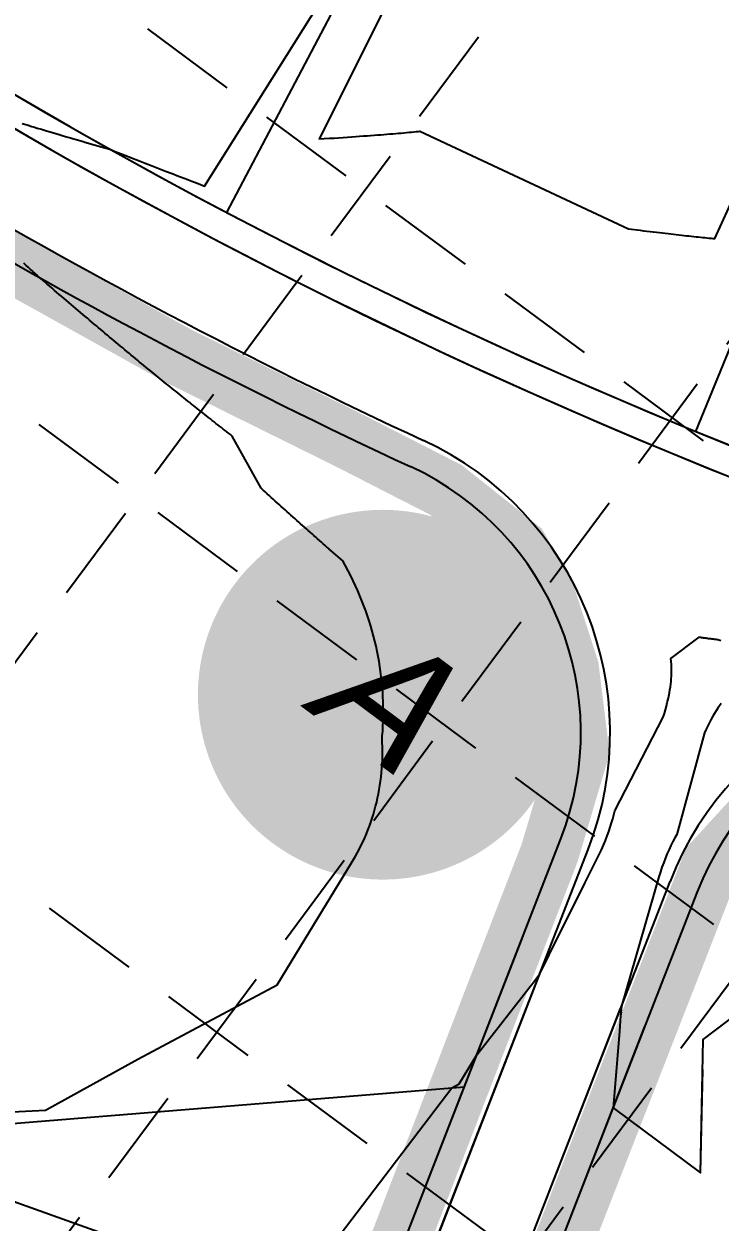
# Model space of a CAD drawing. Header units: feet. Extents: x 2260 to 6199, y 3666 to 7344.
# Drawn here: x 4192.3 to 4287.5, y 5551.9 to 5715.5 of the extents above; entities that cross this region are included whole.
import ezdxf
from ezdxf.enums import TextEntityAlignment as Align

# ---------------------------------------------------------------- set-up
doc = ezdxf.new("R2010")
doc.units = ezdxf.units.FT
doc.header["$LTSCALE"] = 40
doc.header["$MEASUREMENT"] = 0
doc.linetypes.add('HIDDEN', pattern=[0.375, 0.25, -0.125])
for name, color, linetype in [('ALTURA LOGO', 4, 'CONTINUOUS'), ('EOP-PROP', 4, 'CONTINUOUS'), ('EROSION BLANKETS', 84, 'CONTINUOUS'), ('FLOW-ARROWS', 253, 'CONTINUOUS'), ('GRID', 254, 'HIDDEN'), ('lots-line', 4, 'CONTINUOUS'), ('PC', 43, 'CONTINUOUS')]:
    doc.layers.add(name, color=color, linetype=linetype)
doc.styles.add('altura', font='ARIAL.TTF', dxfattribs={"oblique": 15})

msp = doc.modelspace()

# ---------------------------------------------------------------- hatches: boundary and pattern name
at = {"layer": 'ALTURA LOGO'}
h = msp.add_hatch(color=42, dxfattribs=at)
edge = h.paths.add_edge_path()
edge.add_ellipse((4241.37, 5623.9), major_axis=(15.08, 20.26), ratio=1, start_angle=269.9984, end_angle=449.9984)
edge.add_ellipse((4241.37, 5623.9), major_axis=(15.08, 20.26), ratio=1, start_angle=89.9974, end_angle=269.9974)
h.paths.add_polyline_path([(4216.91, 5629.14), (4253.09, 5602.21), (4266.47, 5620.17), (4230.28, 5647.1)], flags=24)

# ---------------------------------------------------------------- linework, layer by layer
at = {"layer": 'EOP-PROP', "color": 7}
for p, q in [((4218.5, 5471.91), (4269.45, 5602.75)), ((4218.5, 5471.91), (4269.45, 5602.75)), ((4236.88, 5486.03), (4280.63, 5598.4)), ((4236.88, 5486.03), (4280.63, 5598.4)), ((4218.5, 5471.91), (4263.89, 5588.47)), ((4218.5, 5471.91), (4263.75, 5588.12)), ((4236.88, 5486.03), (4273.87, 5581.04)), ((4236.88, 5486.03), (4273.73, 5580.69))]:
    msp.add_line(p, q, dxfattribs=at)
for centre, radius, start, end in [((4564.71, 6344.61), 744, 233.37652, 257.9853), ((4564.71, 6344.61), 744, 233.37652, 261.89605), ((4564.71, 6344.61), 756, 233.37652, 245.14413), ((4564.71, 6344.61), 756, 233.37652, 245.14413), ((4228.44, 5618.72), 44, 338.7275, 65.1441), ((4228.44, 5618.72), 44, 338.7275, 65.1441), ((4321.63, 5582.44), 44, 72.3108, 158.7275), ((4321.63, 5582.44), 44, 72.3108, 158.7275)]:
    msp.add_arc(centre, radius, start, end, dxfattribs=at)
at = {"layer": 'EROSION BLANKETS', "const_width": 8}
for points in [[(3908.01, 5587.8), (4027.85, 5749), (4032.22, 5753.6), (4037.85, 5757.75), (4044.37, 5760.92), (4051.43, 5762.89), (4058.01, 5763.78), (4065.55, 5763.15), (4072.46, 5761.23), (4080.1, 5757.62), (4112.09, 5734.44), (4153.32, 5704.96), (4182.89, 5687.17), (4213.52, 5670.14), (4236.51, 5658.77), (4249.96, 5651.9), (4260.02, 5643.93), (4263.62, 5637.67), (4266.91, 5627.51), (4268.3, 5616.19), (4264.17, 5602.27), (4256.28, 5581.88), (4213.49, 5470.78)], [(4343.27, 5381.18), (4339.66, 5377.25), (4337.42, 5377.51), (4334.45, 5378.67), (4330.47, 5381.28), (4251.52, 5440.1), (4243.74, 5449.34), (4239.65, 5459.33), (4237.97, 5467.87), (4239.03, 5476.82), (4244.63, 5494.24), (4286.28, 5600.82), (4299.07, 5614.76), (4309.71, 5620.14), (4321.45, 5622.65), (4329.78, 5621.28), (4375.17, 5607.93), (4420.02, 5598.37), (4465.56, 5590.67), (4488.36, 5587.43), (4495.92, 5583.7)]]:
    msp.add_lwpolyline(points, dxfattribs=at)
at = {"layer": 'FLOW-ARROWS', "color": 7}
for points in [[(4232.04, 5711.99, 0, 1.67, 0), (4229.81, 5707.52, 0, 0, 0), (4223.49, 5694.79, 0, 0, 0)], [(4232.04, 5711.99, 0, 1.67, 0), (4229.81, 5707.52, 0, 0, 0), (4223.49, 5694.79, 0, 0, 0)], [(4246.57, 5571.21, 0, 1.67, 0), (4241.57, 5570.93, 0, 0, 0), (4229.8, 5570.25, 0, 0, 0)], [(4246.57, 5571.21, 0, 1.67, 0), (4241.57, 5570.93, 0, 0, 0), (4229.8, 5570.25, 0, 0, 0)], [(4246.57, 5571.21, 0, 1.67, 0), (4241.57, 5570.93, 0, 0, 0), (4229.8, 5570.25, 0, 0, 0)], [(4246.57, 5571.21, 0, 1.67, 0), (4241.57, 5570.93, 0, 0, 0), (4229.8, 5570.25, 0, 0, 0)]]:
    msp.add_lwpolyline(points, format="xyseb", dxfattribs=at)
at = {"layer": 'GRID', "linetype": 'HIDDEN', "ltscale": 1.35}
for p, q in [((3021.69, 6595.18), (5624.12, 4666.01)), ((2990.57, 6553.21), (5593.01, 4624.04)), ((2959.46, 6511.23), (5561.89, 4582.06)), ((4736.81, 6364.42), (3647.62, 4895.12)), ((4778.78, 6333.31), (3689.59, 4864.01)), ((4820.76, 6302.19), (3731.57, 4832.89))]:
    msp.add_line(p, q, dxfattribs=at)
at = {"layer": 'lots-line', "color": 7}
for p, q in [((4220.08, 5689.76), (4273.64, 5791.53)), ((4220.08, 5689.76), (4273.64, 5791.53)), ((4284.14, 5659.87), (4327.74, 5766.28)), ((4284.14, 5659.87), (4327.74, 5766.28)), ((4205.37, 5449.2), (4265.72, 5604.21)), ((4212.1, 5466.49), (4265.72, 5604.21)), ((4240.61, 5484.58), (4284.36, 5596.95)), ((4240.61, 5484.58), (4284.36, 5596.95)), ((4205.37, 5449.2), (4260.56, 5590.95)), ((4205.37, 5449.2), (4260.42, 5590.59)), ((4240.61, 5484.58), (4277.2, 5578.56)), ((4240.61, 5484.58), (4277.06, 5578.21)), ((4127.25, 5560.15), (4252.54, 5570.34)), ((4127.25, 5560.15), (4252.54, 5570.34)), ((4127.25, 5560.15), (4252.54, 5570.34)), ((4127.25, 5560.15), (4252.54, 5570.34))]:
    msp.add_line(p, q, dxfattribs=at)
for centre, radius, start, end in [((4564.71, 6344.61), 740, 233.37652, 258.1275), ((4564.71, 6344.61), 740, 233.37652, 261.89605), ((4564.71, 6344.61), 760, 233.37652, 245.14413), ((4564.71, 6344.61), 760, 233.37652, 245.14413), ((4228.44, 5618.72), 40, 338.7275, 65.1441), ((4228.44, 5618.72), 40, 338.7275, 65.1441), ((4321.63, 5582.44), 40, 72.3108, 158.7275), ((4321.63, 5582.44), 40, 72.3108, 158.7275)]:
    msp.add_arc(centre, radius, start, end, dxfattribs=at)
at = {"layer": 'PC', "color": 43, "flags": 128}
for points, elevation in [([(4192.08, 5701.94), (4192.79, 5701.73), (4193.42, 5701.54), (4193.77, 5701.43), (4194.16, 5701.31), (4194.75, 5701.14), (4195.27, 5700.98), (4195.73, 5700.84), (4196.25, 5700.69), (4196.71, 5700.55), (4197.13, 5700.42), (4197.7, 5700.26), (4198.33, 5700.07), (4198.68, 5699.97), (4198.98, 5699.88), (4199.66, 5699.68), (4200.42, 5699.46), (4200.64, 5699.39), (4201.46, 5699.15), (4201.62, 5699.11), (4201.77, 5699.06), (4202.6, 5698.82), (4202.69, 5698.8), (4203.59, 5698.54), (4204.22, 5698.36), (4204.56, 5698.22), (4205.52, 5697.84), (4206.47, 5697.47), (4207.04, 5697.24), (4207.98, 5696.87), (4208.91, 5696.51), (4209.84, 5696.15), (4210.76, 5695.79), (4211.67, 5695.44), (4212.58, 5695.09), (4213.48, 5694.74), (4214.38, 5694.4), (4215.27, 5694.06), (4216.15, 5693.73), (4217.03, 5693.39), (4234.5, 5721.24)], 551), ([(4192.08, 5701.94), (4192.79, 5701.73), (4193.42, 5701.54), (4193.77, 5701.43), (4194.16, 5701.31), (4194.75, 5701.14), (4195.27, 5700.98), (4195.73, 5700.84), (4196.25, 5700.69), (4196.71, 5700.55), (4197.13, 5700.42), (4197.7, 5700.26), (4198.33, 5700.07), (4198.68, 5699.97), (4198.98, 5699.88), (4199.66, 5699.68), (4200.42, 5699.46), (4200.64, 5699.39), (4201.46, 5699.15), (4201.62, 5699.11), (4201.77, 5699.06), (4202.6, 5698.82), (4202.69, 5698.8), (4203.59, 5698.54), (4204.22, 5698.36), (4204.56, 5698.22), (4205.52, 5697.84), (4206.47, 5697.47), (4207.04, 5697.24), (4207.98, 5696.87), (4208.91, 5696.51), (4209.84, 5696.15), (4210.76, 5695.79), (4211.67, 5695.44), (4212.58, 5695.09), (4213.48, 5694.74), (4214.38, 5694.4), (4215.27, 5694.06), (4216.15, 5693.73), (4217.03, 5693.39), (4234.5, 5721.24)], 551), ([(4241.58, 5717.54), (4232.67, 5699.82), (4233.38, 5699.87), (4234.05, 5699.91), (4234.71, 5699.95), (4235.34, 5699.99), (4235.95, 5700.03), (4236.54, 5700.07), (4237.11, 5700.11), (4237.67, 5700.15), (4238.2, 5700.19), (4238.72, 5700.23), (4239.22, 5700.26), (4239.71, 5700.3), (4240.19, 5700.34), (4240.65, 5700.37), (4241.09, 5700.4), (4241.53, 5700.44), (4241.95, 5700.47), (4242.36, 5700.51), (4242.76, 5700.54), (4243.15, 5700.57), (4243.53, 5700.6), (4243.9, 5700.63), (4244.26, 5700.67), (4244.61, 5700.7), (4244.96, 5700.73), (4245.29, 5700.76), (4245.62, 5700.79), (4245.93, 5700.82), (4246.25, 5700.85), (4246.43, 5700.87), (4274.97, 5687.55), (4276.55, 5687.34), (4277.01, 5687.29), (4277.46, 5687.23), (4277.91, 5687.18), (4278.34, 5687.13), (4278.76, 5687.07), (4279.18, 5687.02), (4279.58, 5686.98), (4279.98, 5686.93), (4280.37, 5686.89), (4280.75, 5686.84), (4281.12, 5686.8), (4281.49, 5686.76), (4281.85, 5686.72), (4282.2, 5686.68), (4282.55, 5686.64), (4282.89, 5686.6), (4283.22, 5686.57), (4283.54, 5686.53), (4283.86, 5686.5), (4284.18, 5686.47), (4284.49, 5686.44), (4284.79, 5686.4), (4285.09, 5686.37), (4285.38, 5686.35), (4285.67, 5686.32), (4285.95, 5686.29), (4286.23, 5686.26), (4286.5, 5686.24), (4286.77, 5686.21), (4290.58, 5694.62)], 551), ([(4241.58, 5717.54), (4232.67, 5699.82), (4233.38, 5699.87), (4234.05, 5699.91), (4234.71, 5699.95), (4235.34, 5699.99), (4235.95, 5700.03), (4236.54, 5700.07), (4237.11, 5700.11), (4237.67, 5700.15), (4238.2, 5700.19), (4238.72, 5700.23), (4239.22, 5700.26), (4239.71, 5700.3), (4240.19, 5700.34), (4240.65, 5700.37), (4241.09, 5700.4), (4241.53, 5700.44), (4241.95, 5700.47), (4242.36, 5700.51), (4242.76, 5700.54), (4243.15, 5700.57), (4243.53, 5700.6), (4243.9, 5700.63), (4244.26, 5700.67), (4244.61, 5700.7), (4244.96, 5700.73), (4245.29, 5700.76), (4245.62, 5700.79), (4245.93, 5700.82), (4246.25, 5700.85), (4246.43, 5700.87), (4274.97, 5687.55), (4276.55, 5687.34), (4277.01, 5687.29), (4277.46, 5687.23), (4277.91, 5687.18), (4278.34, 5687.13), (4278.76, 5687.07), (4279.18, 5687.02), (4279.58, 5686.98), (4279.98, 5686.93), (4280.37, 5686.89), (4280.75, 5686.84), (4281.12, 5686.8), (4281.49, 5686.76), (4281.85, 5686.72), (4282.2, 5686.68), (4282.55, 5686.64), (4282.89, 5686.6), (4283.22, 5686.57), (4283.54, 5686.53), (4283.86, 5686.5), (4284.18, 5686.47), (4284.49, 5686.44), (4284.79, 5686.4), (4285.09, 5686.37), (4285.38, 5686.35), (4285.67, 5686.32), (4285.95, 5686.29), (4286.23, 5686.26), (4286.5, 5686.24), (4286.77, 5686.21), (4290.58, 5694.62)], 551), ([(4148.93, 5564.84), (4195.29, 5567.13), (4207.9, 5574.1), (4226.92, 5584.26), (4230.76, 5590.55), (4237.12, 5600.95), (4237.38, 5601.37), (4237.66, 5601.86), (4237.92, 5602.34), (4238.18, 5602.84), (4238.43, 5603.34), (4238.68, 5603.85), (4238.91, 5604.36), (4239.13, 5604.88), (4239.34, 5605.41), (4239.54, 5605.94), (4239.74, 5606.47), (4239.92, 5607.02), (4240.09, 5607.56), (4240.25, 5608.11), (4240.4, 5608.67), (4240.54, 5609.23), (4240.67, 5609.79), (4240.79, 5610.36), (4240.9, 5610.93), (4240.99, 5611.51), (4241.08, 5612.08), (4241.15, 5612.66), (4241.21, 5613.25), (4241.26, 5613.83), (4241.3, 5614.42), (4241.32, 5615.01), (4241.34, 5615.6), (4241.35, 5616.16), (4241.27, 5618), (4241.31, 5618.28), (4241.36, 5618.94), (4241.4, 5619.6), (4241.43, 5620.27), (4241.45, 5620.93), (4241.45, 5621.6), (4241.45, 5622.27), (4241.43, 5622.95), (4241.4, 5623.63), (4241.36, 5624.31), (4241.31, 5624.99), (4241.24, 5625.67), (4241.17, 5626.36), (4241.08, 5627.05), (4240.98, 5627.74), (4240.87, 5628.43), (4240.74, 5629.12), (4240.6, 5629.82), (4240.45, 5630.51), (4240.29, 5631.2), (4240.11, 5631.9), (4239.92, 5632.59), (4239.72, 5633.28), (4239.51, 5633.98), (4239.28, 5634.67), (4239.04, 5635.36), (4238.79, 5636.05), (4238.52, 5636.74), (4238.24, 5637.42), (4237.95, 5638.11), (4237.65, 5638.79), (4237.33, 5639.47), (4237, 5640.15), (4236.66, 5640.82), (4236.3, 5641.49), (4235.92, 5642.17), (4233.99, 5643.85), (4233.99, 5643.86), (4233.74, 5644.07), (4233.49, 5644.3), (4233.23, 5644.52), (4232.98, 5644.74), (4232.73, 5644.96), (4232.47, 5645.19), (4232.22, 5645.41), (4231.96, 5645.64), (4231.71, 5645.86), (4231.45, 5646.09), (4231.19, 5646.32), (4230.93, 5646.55), (4230.67, 5646.78), (4230.41, 5647.01), (4230.15, 5647.24), (4229.89, 5647.48), (4229.62, 5647.71), (4229.36, 5647.95), (4229.09, 5648.18), (4228.83, 5648.42), (4228.56, 5648.66), (4228.3, 5648.9), (4228.03, 5649.14), (4227.76, 5649.38), (4227.49, 5649.62), (4227.22, 5649.87), (4226.95, 5650.11), (4226.67, 5650.36), (4226.4, 5650.6), (4226.13, 5650.85), (4225.85, 5651.1), (4225.58, 5651.35), (4225.3, 5651.6), (4225.02, 5651.85), (4224.74, 5652.11), (4220.8, 5659.24), (4220.55, 5659.43), (4220.31, 5659.62), (4220.07, 5659.81), (4219.82, 5660), (4219.57, 5660.19), (4219.33, 5660.39), (4219.08, 5660.58), (4218.83, 5660.78), (4218.58, 5660.97), (4218.33, 5661.17), (4218.08, 5661.37), (4217.82, 5661.57), (4217.57, 5661.76), (4217.32, 5661.97), (4217.06, 5662.17), (4216.81, 5662.37), (4216.55, 5662.57), (4216.29, 5662.78), (4216.03, 5662.98), (4215.77, 5663.19), (4215.51, 5663.39), (4215.25, 5663.6), (4214.99, 5663.81), (4214.73, 5664.02), (4214.47, 5664.23), (4214.2, 5664.44), (4213.94, 5664.66), (4213.67, 5664.87), (4213.4, 5665.08), (4213.14, 5665.3), (4212.87, 5665.52), (4212.6, 5665.73), (4212.33, 5665.95), (4212.05, 5666.17), (4211.78, 5666.39), (4211.51, 5666.61), (4211.23, 5666.84), (4210.96, 5667.06), (4210.68, 5667.28), (4210.41, 5667.51), (4210.13, 5667.74), (4209.85, 5667.96), (4209.57, 5668.19), (4209.29, 5668.42), (4209, 5668.65), (4208.72, 5668.89), (4208.44, 5669.12), (4208.15, 5669.35), (4207.87, 5669.59), (4207.58, 5669.83), (4207.29, 5670.06), (4207, 5670.3), (4206.71, 5670.54), (4206.42, 5670.78), (4206.13, 5671.03), (4205.84, 5671.27), (4205.54, 5671.51), (4205.25, 5671.76), (4204.95, 5672.01), (4204.65, 5672.25), (4204.35, 5672.5), (4204.05, 5672.75), (4203.75, 5673), (4203.45, 5673.26), (4203.15, 5673.51), (4202.84, 5673.77), (4202.54, 5674.02), (4202.23, 5674.28), (4201.93, 5674.54), (4201.62, 5674.8), (4201.31, 5675.06), (4201, 5675.32), (4200.68, 5675.59), (4200.37, 5675.85), (4200.06, 5676.12), (4199.74, 5676.39), (4199.43, 5676.65), (4199.11, 5676.92), (4198.79, 5677.2), (4198.47, 5677.47), (4198.15, 5677.74), (4197.82, 5678.02), (4197.5, 5678.3), (4197.17, 5678.57), (4196.85, 5678.85), (4196.84, 5678.86), (4196.52, 5679.14), (4196.19, 5679.42), (4195.86, 5679.7), (4195.53, 5679.99), (4195.19, 5680.28), (4194.86, 5680.56), (4194.52, 5680.85), (4194.48, 5680.89), (4194.21, 5681.14), (4194.2, 5681.14), (4194.19, 5681.15), (4193.88, 5681.43), (4193.86, 5681.45), (4193.56, 5681.72), (4193.54, 5681.74), (4193.24, 5682.01), (4193.21, 5682.04), (4192.92, 5682.3), (4192.64, 5682.55), (4192.6, 5682.59), (4192.33, 5682.84)], 551), ([(4148.93, 5564.84), (4195.29, 5567.13), (4207.9, 5574.1), (4226.92, 5584.26), (4230.76, 5590.55), (4237.12, 5600.95), (4237.38, 5601.37), (4237.66, 5601.86), (4237.92, 5602.34), (4238.18, 5602.84), (4238.43, 5603.34), (4238.68, 5603.85), (4238.91, 5604.36), (4239.13, 5604.88), (4239.34, 5605.41), (4239.54, 5605.94), (4239.74, 5606.47), (4239.92, 5607.02), (4240.09, 5607.56), (4240.25, 5608.11), (4240.4, 5608.67), (4240.54, 5609.23), (4240.67, 5609.79), (4240.79, 5610.36), (4240.9, 5610.93), (4240.99, 5611.51), (4241.08, 5612.08), (4241.15, 5612.66), (4241.21, 5613.25), (4241.26, 5613.83), (4241.3, 5614.42), (4241.32, 5615.01), (4241.34, 5615.6), (4241.35, 5616.16), (4241.27, 5618), (4241.31, 5618.28), (4241.36, 5618.94), (4241.4, 5619.6), (4241.43, 5620.27), (4241.45, 5620.93), (4241.45, 5621.6), (4241.45, 5622.27), (4241.43, 5622.95), (4241.4, 5623.63), (4241.36, 5624.31), (4241.31, 5624.99), (4241.24, 5625.67), (4241.17, 5626.36), (4241.08, 5627.05), (4240.98, 5627.74), (4240.87, 5628.43), (4240.74, 5629.12), (4240.6, 5629.82), (4240.45, 5630.51), (4240.29, 5631.2), (4240.11, 5631.9), (4239.92, 5632.59), (4239.72, 5633.28), (4239.51, 5633.98), (4239.28, 5634.67), (4239.04, 5635.36), (4238.79, 5636.05), (4238.52, 5636.74), (4238.24, 5637.42), (4237.95, 5638.11), (4237.65, 5638.79), (4237.33, 5639.47), (4237, 5640.15), (4236.66, 5640.82), (4236.3, 5641.49), (4235.92, 5642.17), (4233.99, 5643.85), (4233.99, 5643.86), (4233.74, 5644.07), (4233.49, 5644.3), (4233.23, 5644.52), (4232.98, 5644.74), (4232.73, 5644.96), (4232.47, 5645.19), (4232.22, 5645.41), (4231.96, 5645.64), (4231.71, 5645.86), (4231.45, 5646.09), (4231.19, 5646.32), (4230.93, 5646.55), (4230.67, 5646.78), (4230.41, 5647.01), (4230.15, 5647.24), (4229.89, 5647.48), (4229.62, 5647.71), (4229.36, 5647.95), (4229.09, 5648.18), (4228.83, 5648.42), (4228.56, 5648.66), (4228.3, 5648.9), (4228.03, 5649.14), (4227.76, 5649.38), (4227.49, 5649.62), (4227.22, 5649.87), (4226.95, 5650.11), (4226.67, 5650.36), (4226.4, 5650.6), (4226.13, 5650.85), (4225.85, 5651.1), (4225.58, 5651.35), (4225.3, 5651.6), (4225.02, 5651.85), (4224.74, 5652.11), (4220.8, 5659.24), (4220.55, 5659.43), (4220.31, 5659.62), (4220.07, 5659.81), (4219.82, 5660), (4219.57, 5660.19), (4219.33, 5660.39), (4219.08, 5660.58), (4218.83, 5660.78), (4218.58, 5660.97), (4218.33, 5661.17), (4218.08, 5661.37), (4217.82, 5661.57), (4217.57, 5661.76), (4217.32, 5661.97), (4217.06, 5662.17), (4216.81, 5662.37), (4216.55, 5662.57), (4216.29, 5662.78), (4216.03, 5662.98), (4215.77, 5663.19), (4215.51, 5663.39), (4215.25, 5663.6), (4214.99, 5663.81), (4214.73, 5664.02), (4214.47, 5664.23), (4214.2, 5664.44), (4213.94, 5664.66), (4213.67, 5664.87), (4213.4, 5665.08), (4213.14, 5665.3), (4212.87, 5665.52), (4212.6, 5665.73), (4212.33, 5665.95), (4212.05, 5666.17), (4211.78, 5666.39), (4211.51, 5666.61), (4211.23, 5666.84), (4210.96, 5667.06), (4210.68, 5667.28), (4210.41, 5667.51), (4210.13, 5667.74), (4209.85, 5667.96), (4209.57, 5668.19), (4209.29, 5668.42), (4209, 5668.65), (4208.72, 5668.89), (4208.44, 5669.12), (4208.15, 5669.35), (4207.87, 5669.59), (4207.58, 5669.83), (4207.29, 5670.06), (4207, 5670.3), (4206.71, 5670.54), (4206.42, 5670.78), (4206.13, 5671.03), (4205.84, 5671.27), (4205.54, 5671.51), (4205.25, 5671.76), (4204.95, 5672.01), (4204.65, 5672.25), (4204.35, 5672.5), (4204.05, 5672.75), (4203.75, 5673), (4203.45, 5673.26), (4203.15, 5673.51), (4202.84, 5673.77), (4202.54, 5674.02), (4202.23, 5674.28), (4201.93, 5674.54), (4201.62, 5674.8), (4201.31, 5675.06), (4201, 5675.32), (4200.68, 5675.59), (4200.37, 5675.85), (4200.06, 5676.12), (4199.74, 5676.39), (4199.43, 5676.65), (4199.11, 5676.92), (4198.79, 5677.2), (4198.47, 5677.47), (4198.15, 5677.74), (4197.82, 5678.02), (4197.5, 5678.3), (4197.17, 5678.57), (4196.85, 5678.85), (4196.84, 5678.86), (4196.52, 5679.14), (4196.19, 5679.42), (4195.86, 5679.7), (4195.53, 5679.99), (4195.19, 5680.28), (4194.86, 5680.56), (4194.52, 5680.85), (4194.48, 5680.89), (4194.21, 5681.14), (4194.2, 5681.14), (4194.19, 5681.15), (4193.88, 5681.43), (4193.86, 5681.45), (4193.56, 5681.72), (4193.54, 5681.74), (4193.24, 5682.01), (4193.21, 5682.04), (4192.92, 5682.3), (4192.64, 5682.55), (4192.6, 5682.59), (4192.33, 5682.84)], 551), ([(4231.76, 5545.2), (4250.8, 5570.2), (4251.81, 5570.74), (4254.24, 5574.72), (4260.69, 5582.99), (4262, 5584.67), (4262.81, 5585.71), (4268.98, 5598.14), (4270.98, 5602.16), (4271.25, 5602.73), (4271.54, 5603.36), (4271.8, 5603.99), (4272.04, 5604.61), (4272.26, 5605.21), (4272.47, 5605.8), (4272.65, 5606.38), (4272.81, 5606.95), (4272.95, 5607.51), (4273.08, 5608.05), (4279.69, 5620.81), (4279.86, 5621.34), (4280, 5621.85), (4280.14, 5622.34), (4280.26, 5622.82), (4280.37, 5623.28), (4280.46, 5623.72), (4280.54, 5624.15), (4280.62, 5624.56), (4280.68, 5624.96), (4280.73, 5625.35), (4280.77, 5625.72), (4280.8, 5626.09), (4280.83, 5626.43), (4280.84, 5626.77), (4280.85, 5627.1), (4280.85, 5627.41), (4280.85, 5627.72), (4280.83, 5628.01), (4280.76, 5628.83), (4284.62, 5631.77), (4284.72, 5631.75), (4284.82, 5631.74), (4284.92, 5631.73), (4285.02, 5631.71), (4285.12, 5631.7), (4285.22, 5631.69), (4285.33, 5631.67), (4285.44, 5631.66), (4285.54, 5631.65), (4285.65, 5631.63), (4285.76, 5631.62), (4285.87, 5631.6), (4285.98, 5631.59), (4286.1, 5631.57), (4286.21, 5631.56), (4286.33, 5631.54), (4286.45, 5631.53), (4286.57, 5631.51), (4286.69, 5631.5), (4286.82, 5631.48), (4286.94, 5631.47), (4287.06, 5631.45), (4287.18, 5631.42), (4287.3, 5631.39), (4287.42, 5631.35), (4287.55, 5631.32)], 550), ([(4231.76, 5545.2), (4250.8, 5570.2), (4251.81, 5570.74), (4254.24, 5574.72), (4260.69, 5582.99), (4262, 5584.67), (4262.81, 5585.71), (4268.98, 5598.14), (4270.98, 5602.16), (4271.25, 5602.73), (4271.54, 5603.36), (4271.8, 5603.99), (4272.04, 5604.61), (4272.26, 5605.21), (4272.47, 5605.8), (4272.65, 5606.38), (4272.81, 5606.95), (4272.95, 5607.51), (4273.08, 5608.05), (4279.69, 5620.81), (4279.86, 5621.34), (4280, 5621.85), (4280.14, 5622.34), (4280.26, 5622.82), (4280.37, 5623.28), (4280.46, 5623.72), (4280.54, 5624.15), (4280.62, 5624.56), (4280.68, 5624.96), (4280.73, 5625.35), (4280.77, 5625.72), (4280.8, 5626.09), (4280.83, 5626.43), (4280.84, 5626.77), (4280.85, 5627.1), (4280.85, 5627.41), (4280.85, 5627.72), (4280.83, 5628.01), (4280.76, 5628.83), (4284.62, 5631.77), (4284.72, 5631.75), (4284.82, 5631.74), (4284.92, 5631.73), (4285.02, 5631.71), (4285.12, 5631.7), (4285.22, 5631.69), (4285.33, 5631.67), (4285.44, 5631.66), (4285.54, 5631.65), (4285.65, 5631.63), (4285.76, 5631.62), (4285.87, 5631.6), (4285.98, 5631.59), (4286.1, 5631.57), (4286.21, 5631.56), (4286.33, 5631.54), (4286.45, 5631.53), (4286.57, 5631.51), (4286.69, 5631.5), (4286.82, 5631.48), (4286.94, 5631.47), (4287.06, 5631.45), (4287.18, 5631.42), (4287.3, 5631.39), (4287.42, 5631.35), (4287.55, 5631.32)], 550), ([(4287.62, 5622.72), (4287.4, 5622.4), (4287.17, 5622.06), (4286.95, 5621.71), (4286.72, 5621.34), (4286.49, 5620.95), (4286.26, 5620.55), (4286.02, 5620.12), (4285.79, 5619.67), (4285.55, 5619.19), (4285.32, 5618.69), (4281.57, 5604.82), (4281.29, 5604.34), (4281.02, 5603.83), (4280.76, 5603.3), (4280.5, 5602.76), (4280.24, 5602.19), (4280, 5601.6), (4279.76, 5600.98), (4279.53, 5600.34), (4279.31, 5599.68), (4279.1, 5599), (4273.99, 5581.35), (4273.88, 5580.04), (4273.72, 5577.92), (4273.05, 5569.67), (4272.88, 5567.46), (4284.79, 5558.59), (4285.17, 5576.78), (4298.47, 5586.85)], 550), ([(4287.62, 5622.72), (4287.4, 5622.4), (4287.17, 5622.06), (4286.95, 5621.71), (4286.72, 5621.34), (4286.49, 5620.95), (4286.26, 5620.55), (4286.02, 5620.12), (4285.79, 5619.67), (4285.55, 5619.19), (4285.32, 5618.69), (4281.57, 5604.82), (4281.29, 5604.34), (4281.02, 5603.83), (4280.76, 5603.3), (4280.5, 5602.76), (4280.24, 5602.19), (4280, 5601.6), (4279.76, 5600.98), (4279.53, 5600.34), (4279.31, 5599.68), (4279.1, 5599), (4273.99, 5581.35), (4273.88, 5580.04), (4273.72, 5577.92), (4273.05, 5569.67), (4272.88, 5567.46), (4284.79, 5558.59), (4285.17, 5576.78), (4298.47, 5586.85)], 550), ([(4148.93, 5564.84), (4195.29, 5567.13), (4207.9, 5574.1), (4226.92, 5584.26), (4230.76, 5590.55), (4237.12, 5600.95), (4237.38, 5601.37), (4237.66, 5601.86), (4237.92, 5602.34), (4238.18, 5602.84), (4238.43, 5603.34), (4238.68, 5603.85), (4238.91, 5604.36), (4239.13, 5604.88), (4239.34, 5605.41), (4239.54, 5605.94), (4239.73, 5606.46)], 551), ([(4148.93, 5564.84), (4195.29, 5567.13), (4207.9, 5574.1), (4226.92, 5584.26), (4230.76, 5590.55), (4237.12, 5600.95), (4237.38, 5601.37), (4237.66, 5601.86), (4237.92, 5602.34), (4238.18, 5602.84), (4238.43, 5603.34), (4238.68, 5603.85), (4238.91, 5604.36), (4239.13, 5604.88), (4239.34, 5605.41), (4239.54, 5605.94), (4239.6, 5606.09)], 551), ([(4231.76, 5545.2), (4250.8, 5570.2), (4251.81, 5570.74), (4254.24, 5574.72), (4260.69, 5582.99), (4262, 5584.67), (4262.81, 5585.71), (4264.1, 5588.31)], 550), ([(4231.76, 5545.2), (4250.8, 5570.2), (4251.81, 5570.74), (4254.24, 5574.72), (4260.69, 5582.99), (4262, 5584.67), (4262.81, 5585.71), (4263.94, 5587.98)], 550), ([(4273.96, 5580.98), (4273.88, 5580.04), (4273.72, 5577.92), (4273.05, 5569.67), (4272.88, 5567.46), (4284.79, 5558.59), (4285.09, 5572.69)], 550), ([(4273.93, 5580.54), (4273.88, 5580.04), (4273.72, 5577.92), (4273.05, 5569.67), (4272.88, 5567.46), (4284.79, 5558.59), (4285.08, 5572.24)], 550), ([(4208.69, 5548.31), (4174.79, 5560.4), (4150.91, 5557.15), (4148.17, 5555.47), (4148.17, 5555.3), (4148.16, 5555.12), (4148.15, 5554.95), (4148.13, 5554.78), (4148.11, 5554.61), (4148.08, 5554.45), (4148.05, 5554.29), (4148.02, 5554.12), (4147.98, 5553.97), (4147.94, 5553.81), (4133.5, 5513.32)], 551), ([(4208.69, 5548.31), (4174.79, 5560.4), (4150.91, 5557.15), (4148.17, 5555.47), (4148.17, 5555.3), (4148.16, 5555.12), (4148.15, 5554.95), (4148.13, 5554.78), (4148.11, 5554.61), (4148.08, 5554.45), (4148.05, 5554.29), (4148.02, 5554.12), (4147.98, 5553.97), (4147.94, 5553.81), (4133.5, 5513.32)], 551), ([(4208.69, 5548.31), (4174.79, 5560.4), (4150.91, 5557.15), (4148.17, 5555.47), (4148.17, 5555.3), (4148.16, 5555.12), (4148.15, 5554.95), (4148.13, 5554.78), (4148.11, 5554.61), (4148.08, 5554.45), (4148.05, 5554.29), (4148.02, 5554.12), (4147.98, 5553.97), (4147.94, 5553.81), (4133.5, 5513.32)], 551), ([(4208.69, 5548.31), (4174.79, 5560.4), (4150.91, 5557.15), (4148.17, 5555.47), (4148.17, 5555.3), (4148.16, 5555.12), (4148.15, 5554.95), (4148.13, 5554.78), (4148.11, 5554.61), (4148.08, 5554.45), (4148.05, 5554.29), (4148.02, 5554.12), (4147.98, 5553.97), (4147.94, 5553.81), (4136.79, 5522.55)], 551)]:
    msp.add_lwpolyline(points, dxfattribs=dict(at, elevation=elevation))

# ---------------------------------------------------------------- texts
at = {"layer": 'ALTURA LOGO', "color": 164, "style": 'altura', "oblique": 15, "width": 1.035276}
msp.add_text('A', height=16.58, rotation=323.3354, dxfattribs=at).set_placement((4236.45, 5617.67), align=Align.CENTER)

doc.saveas('drawing.dxf')
